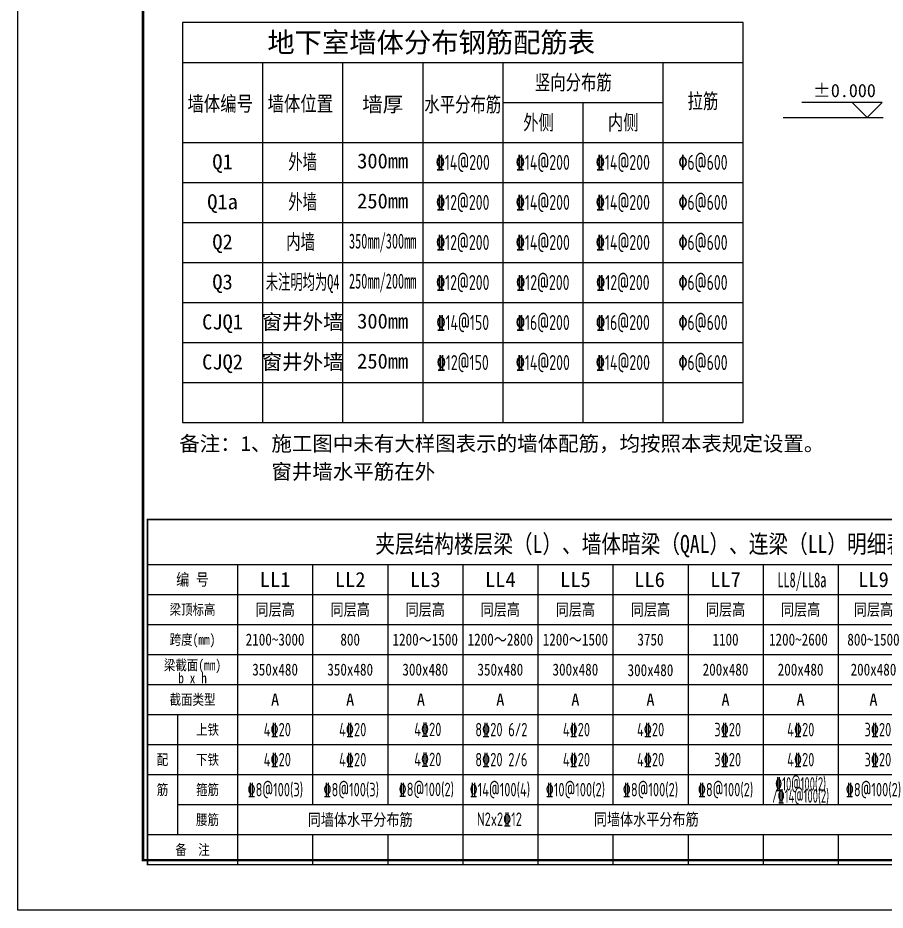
# Model space of a CAD drawing. Extents: x -3200781797 to -8106663, y 494714 to 1244925.
# Drawn here: x -8190763 to -8173434, y 581884 to 599721 of the extents above; entities that cross this region are included whole.
import ezdxf
from ezdxf.enums import TextEntityAlignment as Align

# ---------------------------------------------------------------- set-up
doc = ezdxf.new("R2010")
doc.units = 0
doc.header["$LTSCALE"] = 1000
doc.header["$MEASUREMENT"] = 0
doc.linetypes.add('DOTE', pattern=[2.42, 2, -0.2, 0.02, -0.2])
for name, color, linetype in [('3#4#5#模板$0$BORDER', 7, 'Continuous'), ('A-ANNO-DOTE', 10, 'DOTE'), ('A-ANNO-LEVL', 3, 'Continuous'), ('A-ANNO-TEXT', 255, 'Continuous'), ('S-ANNO-TABS', 4, 'Continuous'), ('S-ANNO-TABT', 7, 'Continuous'), ('S-SLAB', 6, 'Continuous'), ('S-WALL-DIMS', 50, 'Continuous')]:
    doc.layers.add(name, color=color, linetype=linetype)
doc.layers.add('设备条件', color=5, linetype='Continuous', lineweight=30)
doc.styles.add('-楷体_GB2312-1.0', font='', dxfattribs={"width": 0.7})
doc.styles.add('_TCH_DIM', font='')
doc.styles.add('TSSD_Norm', font='Tssdeng.shx', dxfattribs={"bigfont": 'hztxt.shx'})
doc.styles.add('宋体', font='', dxfattribs={"width": 0.8})
doc.styles.get('-楷体_GB2312-1.0').set_extended_font_data('KaiTi_GB2312')
doc.styles.get('_TCH_DIM').set_extended_font_data('SimSun')
doc.styles.get('宋体').set_extended_font_data('SimSun')

# ---------------------------------------------------------------- blocks, each defined once
blk = doc.blocks.new('b3')
at = {"layer": 'S-ANNO-TABS'}
for p, q in [((-69928, -1256), (-81128, -1256)), ((-81128, -1256), (-81128, -9257)), ((-69928, -9257), (-69928, -1256)), ((-81128, -2056), (-69928, -2056)), ((-79528, -2056), (-79528, -9257)), ((-77928, -2055), (-77928, -9257)), ((-76328, -2055), (-76328, -9257)), ((-74728, -2055), (-74728, -9257)), ((-71528, -2055), (-71528, -9257)), ((-71528, -2055), (-71528, -9257)), ((-74728, -2856), (-71528, -2855)), ((-73128, -2856), (-73128, -9257)), ((-73128, -2856), (-73128, -9257)), ((-81128, -3655), (-69928, -3656)), ((-81128, -3656), (-69928, -3656)), ((-81128, -3656), (-69928, -3656)), ((-79528, -3656), (-79528, -9257)), ((-81128, -4455), (-69928, -4456)), ((-81128, -4456), (-69928, -4456)), ((-81128, -4456), (-69928, -4456)), ((-81128, -5257), (-69928, -5257)), ((-81128, -6057), (-69928, -6057)), ((-81128, -6057), (-69928, -6057)), ((-81128, -6857), (-69928, -6857)), ((-81128, -7657), (-69928, -7657)), ((-81128, -8457), (-69928, -8457)), ((-81128, -9257), (-69928, -9257))]:
    blk.add_line(p, q, dxfattribs=at)
at = {"layer": 'S-ANNO-TABT', "style": '-楷体_GB2312-1.0'}
for s, height, p in [('地下室墙体分布钢筋配筋表', 400, (-76159, -1656)), ('墙厚', 300, (-77128, -2895)), ('Q1', 300, (-80328, -4041)), ('300mm', 300, (-77128, -4025)), ('Q1a', 300, (-80328, -4841)), ('250mm', 300, (-77128, -4825)), ('Q2', 300, (-80328, -5643)), ('Q3', 300, (-80328, -6443)), ('CJQ1', 300, (-80328, -7243)), ('窗井外墙', 300, (-78728, -7243)), ('300mm', 300, (-77128, -7227)), ('窗井外墙', 300, (-78728, -8043)), ('CJQ2', 300, (-80328, -8043)), ('250mm', 300, (-77128, -8027))]:
    blk.add_text(s, height=height, dxfattribs=at).set_placement(p, align=Align.MIDDLE_CENTER)
for s, width, p in [('竖向分布筋', 0.75, (-73319, -2455)), ('拉筋', 0.75, (-70728, -2829)), ('墙体编号', 0.8, (-80374, -2881)), ('墙体位置', 0.8, (-78774, -2881)), ('水平分布筋', 0.75, (-75528, -2895)), ('外侧', 0.75, (-74013, -3255)), ('内侧', 0.75, (-72321, -3255)), ('外墙', 0.7, (-78728, -4042)), ('外墙', 0.7, (-78728, -4842)), ('内墙', 0.7, (-78769, -5643)), ('350mm/300mm', 0.6, (-77128, -5627)), ('未注明均为Q4', 0.6, (-78728, -6443)), ('250mm/200mm', 0.6, (-77128, -6427))]:
    blk.add_text(s, height=300, dxfattribs=dict(at, width=width)).set_placement(p, align=Align.MIDDLE_CENTER)
at = {"layer": 'S-ANNO-TABT', "color": 7, "style": 'TSSD_Norm', "width": 0.7}
for s, p in [('%%13214@200', (-75528, -4055)), ('%%13214@200', (-73928, -4055)), ('%%13214@200', (-72328, -4055)), ('%%1306@600', (-70728, -4055)), ('%%13212@200', (-75528, -4855)), ('%%13214@200', (-73928, -4855)), ('%%13214@200', (-72328, -4855)), ('%%1306@600', (-70728, -4855)), ('%%13212@200', (-75528, -5656)), ('%%13214@200', (-73928, -5656)), ('%%13214@200', (-72328, -5656)), ('%%1306@600', (-70728, -5656)), ('%%13212@200', (-75528, -6456)), ('%%13212@200', (-73928, -6456)), ('%%13212@200', (-72328, -6456)), ('%%1306@600', (-70728, -6456)), ('%%13214@150', (-75528, -7256)), ('%%13216@200', (-73928, -7256)), ('%%13216@200', (-72328, -7256)), ('%%1306@600', (-70728, -7256)), ('%%13212@150', (-75528, -8056)), ('%%13214@200', (-73928, -8056)), ('%%13214@200', (-72328, -8056)), ('%%1306@600', (-70728, -8056))]:
    blk.add_text(s, height=300, dxfattribs=at).set_placement(p, align=Align.MIDDLE_CENTER)
at = {"layer": 'S-ANNO-TABT', "style": '-楷体_GB2312-1.0'}
blk.add_text('备注：1、施工图中未有大样图表示的墙体配筋，均按照本表规定设置。', height=300, dxfattribs=at).set_placement((-81193, -9675), align=Align.MIDDLE_LEFT)
blk = doc.blocks.new('A$C897c48ef')
at = {"layer": 'A-ANNO-DOTE'}
blk.add_line((0, 3162.8), (46573.8, 3162.8), dxfattribs=at)
at = {"layer": 'A-ANNO-LEVL'}
for p, q in [((1982, 3462.8), (376, 3462.8)), ((1682, 3162.8), (1382, 3462.8)), ((1682, 3162.8), (1982, 3462.8))]:
    blk.add_line(p, q, dxfattribs=at)
at = {"layer": 'A-ANNO-TEXT', "color": 7, "style": '_TCH_DIM'}
blk.add_text('%%P0.000', height=264.35, dxfattribs=at).set_placement((594.9, 3567.8))
blk = doc.blocks.new('lia-11')
at = {"layer": 'S-ANNO-TABS'}
for p, q in [((-8330838, 590458), (-8308038, 590458)), ((-8329038, 590458), (-8329038, 584458)), ((-8327538, 590458), (-8327538, 585658)), ((-8326038, 590458), (-8326038, 585658)), ((-8324538, 590458), (-8324538, 585058)), ((-8324538, 590458), (-8324538, 585058)), ((-8323038, 590458), (-8323038, 585058)), ((-8321538, 590458), (-8321538, 585658)), ((-8320038, 590458), (-8320038, 585658)), ((-8318538, 590458), (-8318538, 585658)), ((-8317038, 590458), (-8317038, 585658)), ((-8315538, 590458), (-8315538, 585658)), ((-8314038, 590458), (-8314038, 585658)), ((-8312538, 590458), (-8312538, 585658)), ((-8311038, 590458), (-8311038, 585658)), ((-8311038, 590458), (-8311038, 585658)), ((-8309538, 590458), (-8309538, 585658)), ((-8330838, 589858), (-8308038, 589858)), ((-8330838, 589858), (-8308038, 589858)), ((-8330838, 589258), (-8308038, 589258)), ((-8330838, 588658), (-8308038, 588658)), ((-8330838, 588058), (-8308038, 588058)), ((-8330838, 587458), (-8308038, 587458)), ((-8330238, 587458), (-8330238, 585058)), ((-8330838, 586858), (-8308038, 586858)), ((-8330838, 586258), (-8308038, 586258)), ((-8330238, 585658), (-8308038, 585658)), ((-8330838, 585058), (-8308038, 585058)), ((-8327538, 585058), (-8327538, 584458)), ((-8326038, 585058), (-8326038, 584458)), ((-8324538, 585058), (-8324538, 584458)), ((-8324538, 585058), (-8324538, 584458)), ((-8323038, 585058), (-8323038, 584458)), ((-8321538, 585058), (-8321538, 584458)), ((-8320038, 585058), (-8320038, 584458)), ((-8318538, 585058), (-8318538, 584458)), ((-8317038, 585058), (-8317038, 584458)), ((-8315538, 585058), (-8315538, 584458)), ((-8314038, 585058), (-8314038, 584458)), ((-8312538, 585058), (-8312538, 584458)), ((-8311038, 585058), (-8311038, 584458)), ((-8309538, 585058), (-8309538, 584458))]:
    blk.add_line(p, q, dxfattribs=at)
at = {"layer": 'S-ANNO-TABS', "const_width": 30}
blk.add_lwpolyline([(-8330838, 591357), (-8308038, 591357), (-8308038, 584458), (-8330838, 584458)], close=True, dxfattribs=at)
at = {"layer": 'S-ANNO-TABT'}
for s, height, style, width, p in [('夹层结构楼层梁（L）、墙体暗梁（QAL）、连梁（LL）明细表', 360, '宋体', 0.8, (-8320984, 590870)), ('编 号', 240, '宋体', 0.8, (-8329938, 590158)), ('LL8/LL8a', 300, '宋体', 0.6, (-8317763, 590152)), ('梁顶标高', 210, '宋体', 0.8, (-8329938, 589558)), ('同层高', 240, '宋体', 0.8, (-8328288, 589558)), ('同层高', 240, '宋体', 0.8, (-8326788, 589558)), ('同层高', 240, '宋体', 0.8, (-8325288, 589558)), ('同层高', 240, '宋体', 0.8, (-8323788, 589558)), ('同层高', 240, '宋体', 0.8, (-8322288, 589558)), ('同层高', 240, '宋体', 0.8, (-8320788, 589558)), ('同层高', 240, '宋体', 0.8, (-8319288, 589558)), ('同层高', 240, '宋体', 0.8, (-8317788, 589558)), ('同层高', 240, '宋体', 0.8, (-8316332, 589558)), ('同层高', 240, '宋体', 0.8, (-8314788, 589558)), ('同层高', 240, '宋体', 0.8, (-8313288, 589558)), ('同层高', 240, '宋体', 0.8, (-8311788, 589558)), ('同层高', 240, '宋体', 0.8, (-8310288, 589558)), ('跨度(mm)', 210, '宋体', 0.8, (-8329938, 588958)), ('2100~3000', 240, '宋体', 0.8, (-8328288, 588958)), ('800', 240, '宋体', 0.8, (-8326788, 588958)), ('1200～1500', 240, '宋体', 0.8, (-8325288, 588958)), ('1200～2800', 240, '宋体', 0.8, (-8323788, 588958)), ('1200～1500', 240, '宋体', 0.8, (-8322288, 588958)), ('3750', 240, '宋体', 0.8, (-8320788, 588958)), ('1100', 240, '宋体', 0.8, (-8319288, 588958)), ('1200~2600', 240, '宋体', 0.8, (-8317832, 588958)), ('800~1500', 240, '宋体', 0.8, (-8316332, 588958)), ('1200~1500', 240, '宋体', 0.8, (-8314832, 588958)), ('1200', 240, '宋体', 0.8, (-8313288, 588958)), ('2100~3000', 240, '宋体', 0.8, (-8311788, 588958)), ('梁截面(mm)', 210, '宋体', 0.8, (-8329938, 588448)), ('350x480', 240, '宋体', 0.8, (-8328288, 588358)), ('350x480', 240, '宋体', 0.8, (-8326788, 588358)), ('300x480', 240, '宋体', 0.8, (-8325288, 588358)), ('350x480', 240, '宋体', 0.8, (-8323788, 588358)), ('300x480', 240, '宋体', 0.8, (-8322288, 588358)), ('300x480', 240, '宋体', 0.8, (-8320788, 588347)), ('200x480', 240, '宋体', 0.8, (-8319288, 588358)), ('200x480', 240, '宋体', 0.8, (-8317788, 588358)), ('200x480', 240, '宋体', 0.8, (-8316332, 588358)), ('300x930', 240, '宋体', 0.8, (-8314788, 588358)), ('300x480', 240, '宋体', 0.8, (-8313288, 588358)), ('300x480', 240, '宋体', 0.8, (-8311788, 588358)), ('350x480', 240, '宋体', 0.8, (-8310288, 588358)), ('b x h', 210, '宋体', 0.8, (-8329938, 588188)), ('截面类型', 210, '宋体', 0.8, (-8329938, 587758)), ('上铁', 210, '宋体', 0.8, (-8329638, 587158)), ('4%%13220', 270, 'TSSD_Norm', 0.7, (-8328244, 587158)), ('4%%13220', 270, 'TSSD_Norm', 0.7, (-8326737, 587158)), ('4%%13220', 270, 'TSSD_Norm', 0.7, (-8325237, 587162)), ('8%%13220 6/2', 270, 'TSSD_Norm', 0.7, (-8323767, 587158)), ('4%%13220', 270, 'TSSD_Norm', 0.7, (-8322267, 587158)), ('4%%13220', 270, 'TSSD_Norm', 0.7, (-8320785, 587158)), ('3%%13220', 270, 'TSSD_Norm', 0.7, (-8319244, 587158)), ('4%%13220', 270, 'TSSD_Norm', 0.7, (-8317785, 587158)), ('3%%13220', 270, 'TSSD_Norm', 0.7, (-8316244, 587158)), ('4%%13218', 270, 'TSSD_Norm', 0.7, (-8314742, 587158)), ('3%%13218', 270, 'TSSD_Norm', 0.7, (-8313244, 587158)), ('4%%13220', 270, 'TSSD_Norm', 0.7, (-8311744, 587158)), ('4%%13220', 270, 'TSSD_Norm', 0.7, (-8310237, 587158)), ('配', 210, '宋体', 0.8, (-8330538, 586558)), ('下铁', 210, '宋体', 0.8, (-8329638, 586558)), ('4%%13220', 270, 'TSSD_Norm', 0.7, (-8328244, 586558)), ('4%%13220', 270, 'TSSD_Norm', 0.7, (-8326737, 586558)), ('4%%13220', 270, 'TSSD_Norm', 0.7, (-8325237, 586562)), ('8%%13220 2/6', 270, 'TSSD_Norm', 0.7, (-8323767, 586558)), ('4%%13220', 270, 'TSSD_Norm', 0.7, (-8322267, 586558)), ('4%%13220', 270, 'TSSD_Norm', 0.7, (-8320785, 586558)), ('3%%13220', 270, 'TSSD_Norm', 0.7, (-8319244, 586558)), ('4%%13220', 270, 'TSSD_Norm', 0.7, (-8317785, 586558)), ('3%%13220', 270, 'TSSD_Norm', 0.7, (-8316244, 586558)), ('4%%13218', 270, 'TSSD_Norm', 0.7, (-8314742, 586558)), ('3%%13218', 270, 'TSSD_Norm', 0.7, (-8313244, 586558)), ('4%%13220', 270, 'TSSD_Norm', 0.7, (-8311744, 586558)), ('4%%13220', 270, 'TSSD_Norm', 0.7, (-8310237, 586558)), ('%%1328@100(3)', 270, 'TSSD_Norm', 0.7, (-8328284, 585958)), ('%%1328@100(3)', 270, 'TSSD_Norm', 0.7, (-8326767, 585958)), ('%%1328@100(2)', 270, 'TSSD_Norm', 0.7, (-8325267, 585962)), ('%%13214@100(4)', 270, 'TSSD_Norm', 0.7, (-8323797, 585958)), ('%%13210@100(2)', 270, 'TSSD_Norm', 0.7, (-8322288, 585958)), ('%%1328@100(2)', 270, 'TSSD_Norm', 0.7, (-8320788, 585958)), ('%%1328@100(2)', 270, 'TSSD_Norm', 0.7, (-8319288, 585958)), ('%%13210@100(2)', 270, 'TSSD_Norm', 0.6, (-8317788, 586073)), ('%%1328@100(2)', 270, 'TSSD_Norm', 0.7, (-8316332, 585958)), ('%%1328@100(2)', 270, 'TSSD_Norm', 0.7, (-8314788, 585958)), ('%%1328@100(2)', 270, 'TSSD_Norm', 0.7, (-8313288, 585958)), ('%%1328@100(2)', 270, 'TSSD_Norm', 0.7, (-8311795, 585958)), ('%%13210@100(3)', 270, 'TSSD_Norm', 0.7, (-8310267, 585958)), ('筋', 210, '宋体', 0.8, (-8330538, 585958)), ('箍筋', 210, '宋体', 0.8, (-8329638, 585958)), ('/%%13214@100(2)', 270, 'TSSD_Norm', 0.6, (-8317788, 585831)), ('腰筋', 210, '宋体', 0.8, (-8329638, 585358)), ('同墙体水平分布筋', 240, '宋体', 0.8, (-8326588, 585358)), ('N2x2%%13212', 270, 'TSSD_Norm', 0.7, (-8323806, 585367)), ('同墙体水平分布筋', 240, '宋体', 0.8, (-8320872, 585364)), ('备  注', 210, '宋体', 0.8, (-8329938, 584758))]:
    blk.add_text(s, height=height, dxfattribs=dict(at, style=style, width=width)).set_placement(p, align=Align.MIDDLE_CENTER)
at = {"layer": 'S-ANNO-TABT', "style": '宋体'}
for s, height, p in [('LL1', 300, (-8328288, 590158)), ('LL2', 300, (-8326788, 590158)), ('LL3', 300, (-8325288, 590158)), ('LL4', 300, (-8323788, 590158)), ('LL5', 300, (-8322288, 590158)), ('LL6', 300, (-8320806, 590158)), ('LL7', 300, (-8319288, 590158)), ('LL9', 300, (-8316332, 590158)), ('LL10', 300, (-8314788, 590158)), ('LL11', 300, (-8313288, 590158)), ('LL1a', 300, (-8311788, 590158)), ('LLk1', 300, (-8310288, 590158)), ('A', 240, (-8314788, 587817)), ('A', 240, (-8328288, 587758)), ('A', 240, (-8326788, 587758)), ('A', 240, (-8325375, 587758)), ('A', 240, (-8323788, 587758)), ('A', 240, (-8322288, 587758)), ('A', 240, (-8320788, 587758)), ('A', 240, (-8319288, 587758)), ('A', 240, (-8317788, 587758)), ('A', 240, (-8316332, 587758)), ('A', 240, (-8313288, 587758)), ('B1', 240, (-8311788, 587758)), ('A', 240, (-8310288, 587758))]:
    blk.add_text(s, height=height, dxfattribs=at).set_placement(p, align=Align.MIDDLE_CENTER)

msp = doc.modelspace()

# ---------------------------------------------------------------- linework, layer by layer
at = {"layer": '3#4#5#模板$0$BORDER'}
msp.add_lwpolyline([(-8190763.2, 581884.2), (-8190763.2, 641284.2), (-8106663.2, 641284.2), (-8106663.2, 581884.2)], close=True, dxfattribs=at)
at = {"layer": '3#4#5#模板$0$BORDER', "const_width": 50}
msp.add_lwpolyline([(-8188263.2, 582884.2), (-8188263.2, 640284.2), (-8107663.2, 640284.2), (-8107663.2, 582884.2)], close=True, dxfattribs=at)

# ---------------------------------------------------------------- block references
at = {"layer": 'S-SLAB'}
msp.add_blockref('A$C897c48ef', (-8175473.6, 594568.4), dxfattribs=at)
at = {"layer": 'S-WALL-DIMS'}
msp.add_blockref('b3', (-8106345.3, 600886.6), dxfattribs=at)
at = {"layer": '设备条件'}
msp.add_blockref('lia-11', (142665, -1664.5), dxfattribs=at)

# ---------------------------------------------------------------- texts
at = {"layer": 'S-ANNO-TABT', "style": '-楷体_GB2312-1.0'}
msp.add_text('窗井墙水平筋在外', height=300, dxfattribs=at).set_placement((-8185698.4, 590650.8), align=Align.MIDDLE_LEFT)

doc.saveas('drawing.dxf')
